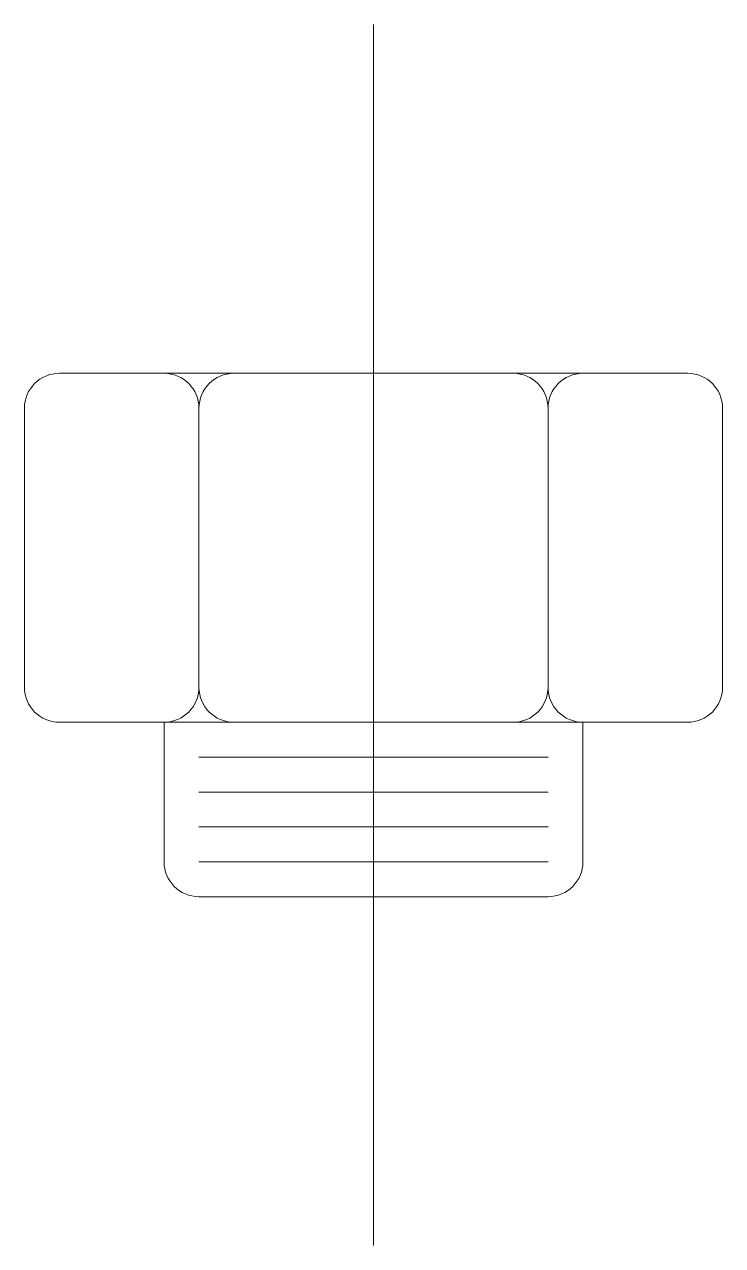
# Model space of a CAD drawing. Header units: metres. Extents: x -10 to 10, y -25 to 10.
import ezdxf

# ---------------------------------------------------------------- set-up
doc = ezdxf.new("R2010")
doc.units = ezdxf.units.M
doc.layers.add('G-IMPT', color=8, linetype='Continuous', lineweight=13)

# ---------------------------------------------------------------- blocks, each defined once
blk = doc.blocks.new('00 z plaatje-los - 16101 A-10 details_RevB_16-11-23_dwg_MOER12-4350663-00_0 Basismaterialen')
at = {"layer": 'G-IMPT'}
for p, q in [((0, 10), (0, -25)), ((9, 0), (-9, 0)), ((-4, 0), (4, 0)), ((-10, -1), (-10, -9)), ((-5, -1), (-5, -9)), ((5, -1), (5, -9)), ((10, -1), (10, -9)), ((9, -10), (-9, -10)), ((-6, -14), (-6, -10)), ((-4, -10), (4, -10)), ((6, -10), (6, -14)), ((5, -11), (-5, -11)), ((5, -12), (-5, -12)), ((5, -13), (-5, -13)), ((5, -14), (-5, -14)), ((5, -15), (-5, -15))]:
    blk.add_line(p, q, dxfattribs=at)
for centre, start, end in [((-6, -1), 360, 90), ((4, -1), 360, 90), ((9, -1), 360, 90), ((-9, -1), 90, 180), ((-4, -1), 90, 180), ((6, -1), 90, 180), ((-9, -9), 180, 270), ((-6, -9), 270, 0), ((-4, -9), 180, 270), ((4, -9), 270, 0), ((6, -9), 180, 270), ((9, -9), 270, 0), ((5, -14), 270, 0), ((-5, -14), 180, 270)]:
    blk.add_arc(centre, 1, start, end, dxfattribs=at)

msp = doc.modelspace()

# ---------------------------------------------------------------- block references
msp.add_blockref('00 z plaatje-los - 16101 A-10 details_RevB_16-11-23_dwg_MOER12-4350663-00_0 Basismaterialen', (0, 0))

doc.saveas('drawing.dxf')
